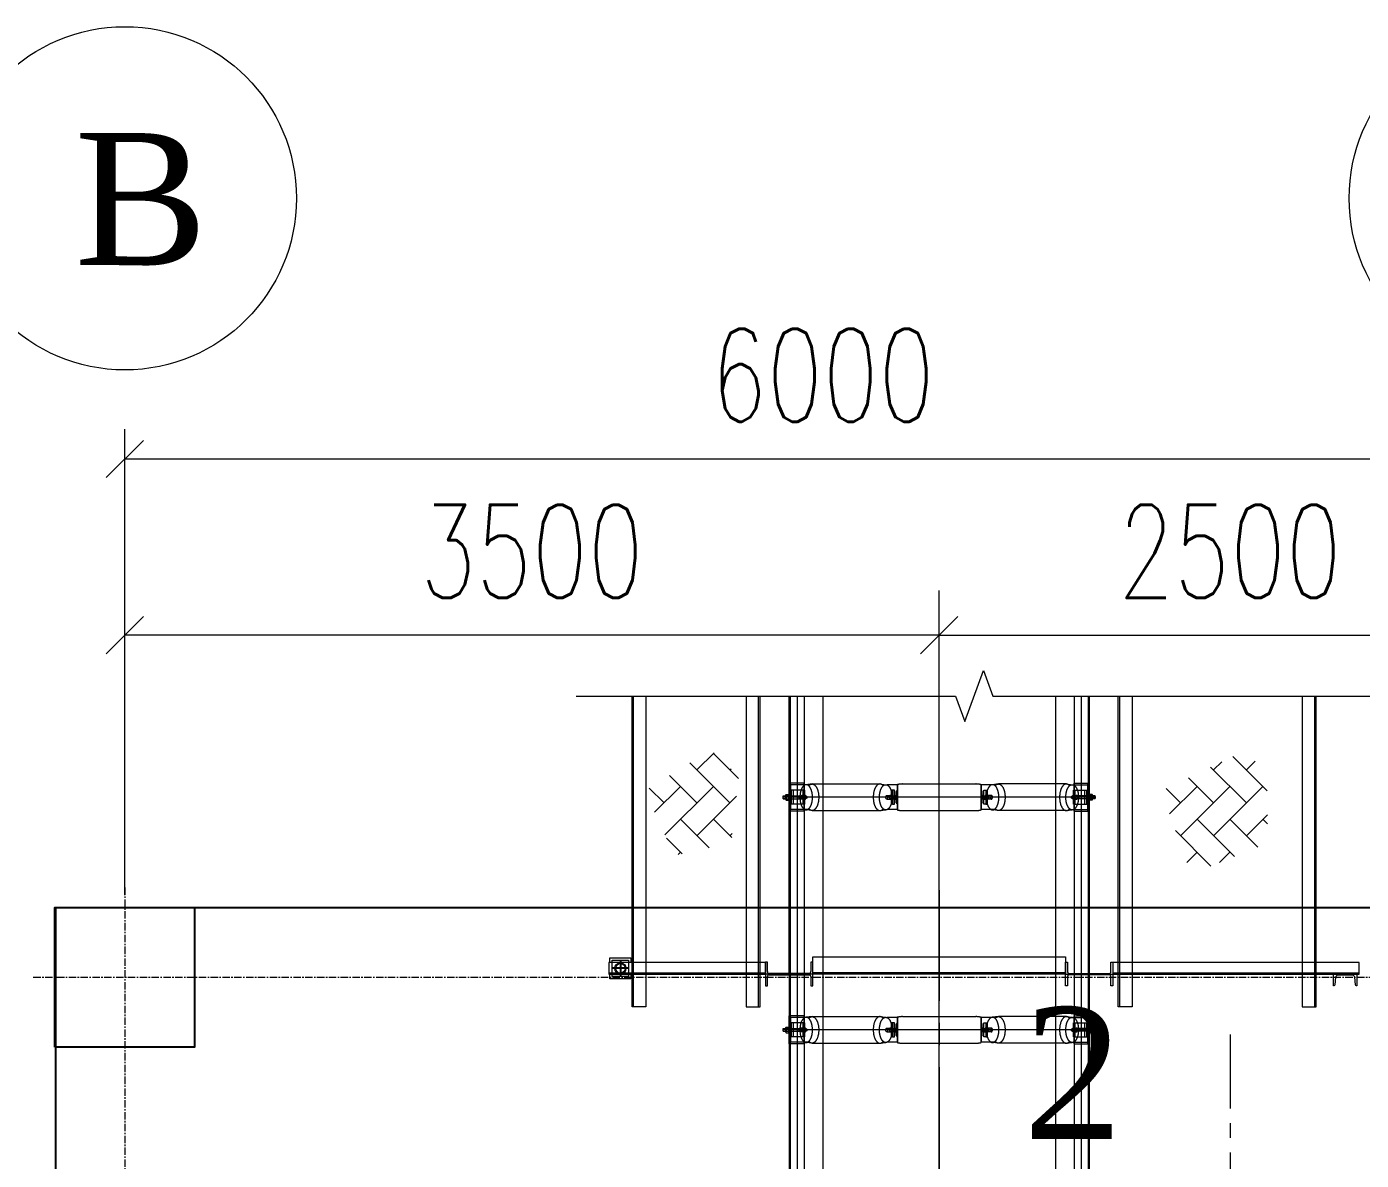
# Model space of a CAD drawing. Header units: millimetres. Extents: x -243837 to -5443, y 40 to 285140.
# Drawn here: x -111932 to -106196, y 80926 to 85799 of the extents above; entities that cross this region are included whole.
import ezdxf

# ---------------------------------------------------------------- set-up
doc = ezdxf.new("R2010")
doc.units = ezdxf.units.MM
for name, pattern in [('CENTER', [50.8, 31.75, -6.35, 6.35, -6.35]), ('CENTER2', [1.125, 0.75, -0.125, 0.125, -0.125]), ('PHANTOM', [63.5, 31.75, -6.35, 6.35, -6.35, 6.35, -6.35])]:
    doc.linetypes.add(name, pattern=pattern)
doc.layers.add('0-45-GRID MARKS', color=6, linetype='Continuous')
doc.layers.add('1', color=7, linetype='Continuous')
for name, color, linetype, lineweight in [('2', 3, 'Continuous', 20), ('CEN', 1, 'CENTER', 9), ('DIM', 1, 'Continuous', 9), ('PHANTAM', 21, 'PHANTOM', 0), ('R-CENTER', 1, 'CENTER2', 5), ('R-OBJECT', 2, 'Continuous', 20), ('TEXT', 255, 'Continuous', 18)]:
    doc.layers.add(name, color=color, linetype=linetype, lineweight=lineweight)
doc.styles.add('KA', font='romans.shx', dxfattribs={"width": 0.7})
doc.styles.add('TIMES', font='times.ttf')
doc.dimstyles.new('rakesh', dxfattribs={"dimscale": 160, "dimtxt": 2.5, "dimasz": 1, "dimexe": 0.8, "dimexo": 0.8, "dimgap": 1, "dimtad": 1, "dimdec": 0, "dimzin": 0, "dimdsep": 46, "dimtxsty": 'KA', "dimblk": 'OBLIQUE', "dimcen": 1.5, "dimclrd": 1, "dimclre": 1, "dimclrt": 2, "dimadec": 0, "dimazin": 0, "dimtfac": 1, "dimtdec": 0, "dimtmove": 0, "dimatfit": 2, "dimfxl": 0, "dimtolj": 1, "dimtzin": 0, "dimlwd": -1, "dimlwe": -1, "dimarcsym": 1})
doc.dimstyles.new('rakesh$0', dxfattribs={"dimscale": 160, "dimtxt": 2.5, "dimasz": 1, "dimexe": 0.8, "dimexo": 0.8, "dimgap": 1, "dimtad": 1, "dimdec": 0, "dimzin": 0, "dimdsep": 46, "dimtxsty": 'KA', "dimblk": 'OBLIQUE', "dimcen": 1.5, "dimclrd": 1, "dimclre": 1, "dimclrt": 2, "dimadec": 0, "dimazin": 0, "dimtfac": 1, "dimtdec": 0, "dimtmove": 0, "dimatfit": 2, "dimfxl": 1, "dimtolj": 1, "dimtzin": 0, "dimlwd": -1, "dimlwe": -1, "dimarcsym": 1})
pattern_1 = [(225, (-99560.1554, -51231.90893), (-0.3535533906, 0.3535533906), [])]
pattern_2 = [(225, (-99560.1554, -51181.90893), (-0.3535533906, 0.3535533906), [])]

# ---------------------------------------------------------------- blocks, each defined once
blk = doc.blocks.new('_Oblique')
at = {"color": 0, "linetype": 'ByBlock', "lineweight": -2}
blk.add_line((-0.5, -0.5), (0.5, 0.5), dxfattribs=at)
blk = doc.blocks.new('*D185')
at = {"layer": 'DEFPOINTS', "color": 0, "transparency": 16777216}
for p in [(-105510.2, 83940.5), (-111510.2, 81937.3, -159.8), (-105510.2, 81937.3, -142.5)]:
    blk.add_point(p, dxfattribs=at)
at = {"layer": 'DIM', "color": 1, "transparency": 16777216}
for p, q in [((-111510.2, 82065.3), (-111510.2, 84068.5)), ((-105510.2, 82065.3), (-105510.2, 84068.5)), ((-111510.2, 83940.5), (-105510.2, 83940.5))]:
    blk.add_line(p, q, dxfattribs=at)
at = {"layer": 'DIM', "color": 1, "transparency": 16777216, "xscale": 160, "yscale": 160, "zscale": 160, "rotation": 180}
blk.add_blockref('_Oblique', (-111510.2, 83940.5), dxfattribs=at)
at = {"layer": 'DIM', "color": 1, "transparency": 16777216, "xscale": 160, "yscale": 160, "zscale": 160}
blk.add_blockref('_Oblique', (-105510.2, 83940.5), dxfattribs=at)
at = {"layer": 'DIM', "color": 2, "transparency": 16777216, "insert": (-108510.2, 84300.5), "char_height": 400, "attachment_point": 5, "style": 'KA'}
blk.add_mtext('\\A1;6000', dxfattribs=at)
blk = doc.blocks.new('A$C665F34CB')
at = {"layer": '1'}
for p, q in [((-35, 0), (35, 0)), ((0, 35), (0, -35))]:
    blk.add_line(p, q, dxfattribs=at)
at = {"layer": '2'}
blk.add_lwpolyline([(-35, 35), (35, 35), (35, -35), (-35, -35)], close=True, dxfattribs=at)
for radius in [24, 20.4]:
    blk.add_circle((0, 0), radius, dxfattribs=at)
blk = doc.blocks.new('VXCVXCVXCVCXV')
at = {"layer": 'PHANTAM', "ltscale": 200}
h = blk.add_hatch(dxfattribs=at)
h.set_pattern_fill('AR-HBONE', color=256, scale=25, angle=-90)
h.set_pattern_definition([(315, (225056.94, -3882215.03), (141.4213562, -1e-13), [300, -100]), (45, (225127.65, -3882285.74), (141.4213562, -1e-13), [300, -100])])
h.paths.add_polyline_path([(-1138.4, 3019.9), (-1265.2, 3298.1), (-981.5, 3473.4), (-861, 3362.3), (-894.4, 3072.7)])
h = blk.add_hatch(dxfattribs=at)
h.set_pattern_fill('AR-HBONE', color=256, scale=25, angle=-90)
h.set_pattern_definition([(315, (227276.91, -3882215.03), (141.4213562, -1e-13), [300, -100]), (45, (227347.62, -3882285.74), (141.4213562, -1e-13), [300, -100])])
h.paths.add_polyline_path([(1081.6, 2939.3), (954.8, 3298.1), (1319.8, 3473.4), (1408.9, 3362.3), (1412.1, 3072.7)])
h = blk.add_hatch(dxfattribs=at)
h.set_pattern_fill('ANSI31', color=256, scale=4, angle=90, style=0)
h.set_pattern_definition(pattern_2)
h.paths.add_polyline_path([(-186, 3260.4), (-184.9, 3260.4), (-184.9, 3262.9), (-186, 3262.9)])
h.paths.add_polyline_path([(-186, 3277.1), (-184.9, 3277.1), (-184.9, 3279.5), (-186, 3279.5)])
h = blk.add_hatch(dxfattribs=at)
h.set_pattern_fill('ANSI31', color=256, scale=4, angle=90, style=0)
h.set_pattern_definition(pattern_1)
h.paths.add_polyline_path([(186, 3260.4), (184.9, 3260.4), (184.9, 3262.9), (186, 3262.9)])
h.paths.add_polyline_path([(186, 3277.1), (184.9, 3277.1), (184.9, 3279.5), (186, 3279.5)])
h = blk.add_hatch(dxfattribs=at)
h.set_pattern_fill('ANSI31', color=256, scale=4, angle=90, style=0)
h.set_pattern_definition(pattern_2)
h.paths.add_polyline_path([(-186, 2260.4), (-184.9, 2260.4), (-184.9, 2262.9), (-186, 2262.9)])
h.paths.add_polyline_path([(-186, 2277.1), (-184.9, 2277.1), (-184.9, 2279.5), (-186, 2279.5)])
h = blk.add_hatch(dxfattribs=at)
h.set_pattern_fill('ANSI31', color=256, scale=4, angle=90, style=0)
h.set_pattern_definition(pattern_1)
h.paths.add_polyline_path([(186, 2260.4), (184.9, 2260.4), (184.9, 2262.9), (186, 2262.9)])
h.paths.add_polyline_path([(186, 2277.1), (184.9, 2277.1), (184.9, 2279.5), (186, 2279.5)])
for p, q in [((-1320, 2369.8, -43.3), (-1320, 3705.2, -43.3)), ((-1314, 2369.8, -43.3), (-1314, 3705.2, -43.3)), ((-776, 2369.8, -43.3), (-776, 3705.2, -43.3)), ((-770, 2369.8, -43.3), (-770, 3705.2, -43.3)), ((-645, 3705.2, 263.4), (-645, 1140.6, 269.2)), ((-645, 2509.8, -43.3), (-645, 3705.2, -43.3)), ((-640, 3705.2, 96.5), (-640, 1140.6, 102.3)), ((-610, 3705.2, 263.4), (-610, 1140.6, 269.2)), ((-580, 3705.2, 263.4), (-580, 1140.6, 269.2)), ((-500, 3705.2, 278.1), (-500, -265.2, 287.5)), ((0, -263.1, 0.4), (0, 3705.2, -5.6)), ((500, 3705.2, 279.2), (500, -260.9, 288.6)), ((580, 3705.2, 98.3), (580, 1140.6, 104.1)), ((610, 3705.2, 98.3), (610, 1140.6, 104.1)), ((640, 3705.2, -68.6), (640, 1140.6, -62.8)), ((645, 3705.2, 98.3), (645, 1140.6, 104.1)), ((645, 2509.8, -43.3), (645, 3705.2, -43.3)), ((770, 2369.8, -43.3), (770, 3705.2, -43.3)), ((776, 2369.8, -43.3), (776, 3705.2, -43.3)), ((-645, 3210, -51.7), (-645, 3330, -51.7)), ((-580, 3330, -51.7), (-645, 3330, -51.7)), ((-639, 3210, -51.7), (-639, 3330, -51.7)), ((-580, 3323, -51.7), (-580, 3330, -51.7)), ((-546.2, 3327.1, -51.7), (-573, 3324.1, -51.7)), ((-546.2, 3327.1, -51.7), (-254.7, 3327.1, -51.7)), ((-254.7, 3327.1, -51.7), (-229.5, 3324.2, -51.7)), ((-158.2, 3327.1, -51.7), (158.1, 3327.1, -51.7)), ((254.7, 3327.1, -51.7), (229.5, 3324.2, -51.7)), ((546.2, 3327.1, -51.7), (254.7, 3327.1, -51.7)), ((546.2, 3327.1, -51.7), (573, 3324.1, -51.7)), ((580, 3323, -51.7), (580, 3330, -51.7)), ((580, 3330, -51.7), (645, 3330, -51.7)), ((639, 3210, -51.7), (639, 3330, -51.7)), ((645, 3210, -51.7), (645, 3330, -51.7)), ((672.7, 3270, -51.7), (-672.7, 3270, -51.7)), ((-670, 3264, -51.7), (-670, 3276, -51.7)), ((-670, 3276, -51.7), (-658.5, 3276, -51.7)), ((-670, 3275.2, -51.7), (-658.5, 3275.2, -51.7)), ((-657.3, 3282, -51.7), (-658.5, 3279.8, -51.7)), ((-658.5, 3260.2, -51.7), (-658.5, 3279.8, -51.7)), ((-657.3, 3282, -51.7), (-646.5, 3282, -51.7)), ((-657.3, 3276, -51.7), (-646.5, 3276, -51.7)), ((-631.9, 3270, -51.7), (-655.5, 3270, -51.7)), ((-646.5, 3258, -51.7), (-646.5, 3282, -51.7)), ((-646.5, 3280, -51.7), (-645, 3280, -51.7)), ((-645, 3277, -51.7), (-639, 3277, -51.7)), ((-645, 3277, -51.7), (-639, 3277, -51.7)), ((-645, 3276, -51.7), (-642, 3276, -51.7)), ((-642, 3264, -51.7), (-642, 3276, -51.7)), ((-642, 3275.2, -51.7), (-640, 3275.2, -51.7)), ((-640, 3276, -51.7), (-574, 3276, -51.7)), ((-640, 3276, -51.7), (-640, 3264, -51.7)), ((-565.9, 3323, -51.7), (-639, 3323, -51.7)), ((-639, 3323, -51.7), (-639, 3217, -51.7)), ((-634, 3270, -51.7), (-639, 3270, -51.7)), ((-634, 3240, -51.7), (-634, 3300, -51.7)), ((-577.2, 3300, -51.7), (-634, 3300, -51.7)), ((-626, 3240, -51.7), (-626, 3300, -51.7)), ((-602, 3264, -51.7), (-602, 3276, -51.7)), ((-575.8, 3278, -51.7), (-590.9, 3278, -51.7)), ((-584.1, 3240, -51.7), (-584.1, 3300, -51.7)), ((-580, 3217, -51.7), (-580, 3323, -51.7)), ((-577.2, 3240, -51.7), (-577.2, 3300, -51.7)), ((-225.1, 3278, -51.7), (-210.1, 3278, -51.7)), ((-181, 3323, -51.7), (-223.9, 3323, -51.7)), ((-206.9, 3300, -51.7), (-206.9, 3240, -51.7)), ((-200, 3300, -51.7), (-206.9, 3300, -51.7)), ((-200, 3277, -51.7), (-199, 3278, -51.7)), ((-199, 3278, -51.7), (-200, 3277, -51.7)), ((-200, 3263, -51.7), (-200, 3277, -51.7)), ((-200, 3263, -51.7), (-200, 3277, -51.7)), ((-200, 3274.5, -51.7), (-192, 3274.5, -51.7)), ((-199, 3278, -51.7), (-198, 3278, -51.7)), ((-198, 3278, -51.7), (-199, 3278, -51.7)), ((-199, 3278, -51.7), (-199, 3274.5, -51.7)), ((-199, 3274.5, -51.7), (-199, 3278, -51.7)), ((-192, 3278, -51.7), (-186, 3278, -51.7)), ((-192, 3265.5, -51.7), (-192, 3274.5, -51.7)), ((-181, 3270, -51.7), (-192, 3270, -51.7)), ((-186, 3279.5, -51.7), (-184.9, 3279.5, -51.7)), ((-186, 3260.4, -51.7), (-186, 3279.5, -51.7)), ((-186, 3262, -51.7), (-186, 3278, -51.7)), ((-186, 3277.1, -51.7), (-184.9, 3277.1, -51.7)), ((-184.9, 3293.5, -51.7), (-183.4, 3297, -51.7)), ((-184.9, 3278, -51.7), (-184.9, 3293.5, -51.7)), ((-184.9, 3260.4, -51.7), (-184.9, 3279.5, -51.7)), ((-184.9, 3262, -51.7), (-184.9, 3278, -51.7)), ((-181, 3296.3, -51.7), (-183.4, 3297, -51.7)), ((-181, 3297.8, -51.7), (-183.2, 3297, -51.7)), ((-181, 3296.3, -51.7), (-183.2, 3297, -51.7)), ((-181, 3324.2, -51.7), (-181, 3215.8, -51.7)), ((-178.6, 3324.8, -51.7), (-178.6, 3215.2, -51.7)), ((0, 3265.5, -51.7), (0, 3274.4, -51.7)), ((178.6, 3324.8, -51.7), (178.6, 3215.2, -51.7)), ((181, 3324.2, -51.7), (181, 3215.8, -51.7)), ((235.1, 3323, -51.7), (181, 3323, -51.7)), ((181, 3297.8, -51.7), (183.1, 3297, -51.7)), ((181, 3296.3, -51.7), (183.1, 3297, -51.7)), ((181, 3296.3, -51.7), (183.4, 3297, -51.7)), ((192, 3270, -51.7), (181, 3270, -51.7)), ((184.9, 3293.5, -51.7), (183.4, 3297, -51.7)), ((184.9, 3278, -51.7), (184.9, 3293.5, -51.7)), ((186, 3279.5, -51.7), (184.9, 3279.5, -51.7)), ((184.9, 3260.4, -51.7), (184.9, 3279.5, -51.7)), ((184.9, 3262, -51.7), (184.9, 3278, -51.7)), ((186, 3277.1, -51.7), (184.9, 3277.1, -51.7)), ((186, 3260.4, -51.7), (186, 3279.5, -51.7)), ((186, 3262, -51.7), (186, 3278, -51.7)), ((192, 3278, -51.7), (186, 3278, -51.7)), ((192, 3265.5, -51.7), (192, 3274.5, -51.7)), ((200, 3274.5, -51.7), (192, 3274.5, -51.7)), ((199, 3278, -51.7), (198, 3278, -51.7)), ((198, 3278, -51.7), (199, 3278, -51.7)), ((199, 3278, -51.7), (199, 3274.5, -51.7)), ((200, 3277, -51.7), (199, 3278, -51.7)), ((199, 3278, -51.7), (200, 3277, -51.7)), ((199, 3274.5, -51.7), (199, 3278, -51.7)), ((200, 3300, -51.7), (206.9, 3300, -51.7)), ((200, 3263, -51.7), (200, 3277, -51.7)), ((200, 3263, -51.7), (200, 3277, -51.7)), ((206.9, 3300, -51.7), (206.9, 3240, -51.7)), ((225.1, 3278, -51.7), (210.1, 3278, -51.7)), ((565.9, 3323, -51.7), (639, 3323, -51.7)), ((640, 3276, -51.7), (574, 3276, -51.7)), ((575.8, 3278, -51.7), (590.9, 3278, -51.7)), ((577.2, 3240, -51.7), (577.2, 3300, -51.7)), ((577.2, 3300, -51.7), (634, 3300, -51.7)), ((580, 3217, -51.7), (580, 3323, -51.7)), ((584.1, 3240, -51.7), (584.1, 3300, -51.7)), ((602, 3264, -51.7), (602, 3276, -51.7)), ((626, 3240, -51.7), (626, 3300, -51.7)), ((631.9, 3270, -51.7), (655.5, 3270, -51.7)), ((634, 3240, -51.7), (634, 3300, -51.7)), ((634, 3270, -51.7), (639, 3270, -51.7)), ((639, 3323, -51.7), (639, 3217, -51.7)), ((645, 3277, -51.7), (639, 3277, -51.7)), ((645, 3277, -51.7), (639, 3277, -51.7)), ((640, 3276, -51.7), (640, 3264, -51.7)), ((642, 3275.2, -51.7), (640, 3275.2, -51.7)), ((642, 3264, -51.7), (642, 3276, -51.7)), ((645, 3276, -51.7), (642, 3276, -51.7)), ((646.5, 3280, -51.7), (645, 3280, -51.7)), ((657.2, 3282, -51.7), (646.5, 3282, -51.7)), ((646.5, 3258, -51.7), (646.5, 3282, -51.7)), ((657.2, 3276, -51.7), (646.5, 3276, -51.7)), ((657.2, 3282, -51.7), (658.5, 3279.8, -51.7)), ((658.5, 3260.2, -51.7), (658.5, 3279.8, -51.7)), ((670, 3276, -51.7), (658.5, 3276, -51.7)), ((670, 3275.2, -51.7), (658.5, 3275.2, -51.7)), ((670, 3264, -51.7), (670, 3276, -51.7)), ((-670, 3264.7, -51.7), (-657.6, 3264.7, -51.7)), ((-670, 3264, -51.7), (-658.5, 3264, -51.7)), ((-657.3, 3258, -51.7), (-658.5, 3260.2, -51.7)), ((-657.3, 3264, -51.7), (-646.5, 3264, -51.7)), ((-657.3, 3258, -51.7), (-646.5, 3258, -51.7)), ((-646.5, 3260, -51.7), (-645, 3260, -51.7)), ((-645, 3264, -51.7), (-642, 3264, -51.7)), ((-645, 3263, -51.7), (-639, 3263, -51.7)), ((-645, 3263, -51.7), (-638.8, 3263, -51.7)), ((-642, 3264.7, -51.7), (-640, 3264.7, -51.7)), ((-640, 3264, -51.7), (-574, 3264, -51.7)), ((-565.9, 3217, -51.7), (-639, 3217, -51.7)), ((-577.2, 3240, -51.7), (-634, 3240, -51.7)), ((-575.8, 3262, -51.7), (-590.9, 3262, -51.7)), ((-580, 3256, -51.7), (-580, 3260, -51.7)), ((-580, 3250, -51.7), (-580, 3256, -51.7)), ((-580, 3210, -51.7), (-580, 3217, -51.7)), ((-546.2, 3212.8, -51.7), (-571.5, 3215.8, -51.7)), ((-546.2, 3212.8, -51.7), (-254.7, 3212.8, -51.7)), ((-254.7, 3212.8, -51.7), (-229.5, 3215.8, -51.7)), ((-225.1, 3262, -51.7), (-210.1, 3262, -51.7)), ((-181, 3217, -51.7), (-223.9, 3217, -51.7)), ((-200, 3240, -51.7), (-206.9, 3240, -51.7)), ((-200, 3265.5, -51.7), (-192, 3265.5, -51.7)), ((-200, 3263, -51.7), (-199, 3262, -51.7)), ((-200, 3263, -51.7), (-199, 3262, -51.7)), ((-199, 3262, -51.7), (-200, 3263, -51.7)), ((-192, 3262, -51.7), (-200, 3262, -51.7)), ((-199, 3262, -51.7), (-199, 3265.5, -51.7)), ((-199, 3262, -51.7), (-199, 3265.5, -51.7)), ((-199, 3262, -51.7), (-198, 3262, -51.7)), ((-198, 3262, -51.7), (-199, 3262, -51.7)), ((-192, 3262, -51.7), (-186, 3262, -51.7)), ((-186, 3262.9, -51.7), (-184.9, 3262.9, -51.7)), ((-186, 3260.4, -51.7), (-184.9, 3260.4, -51.7)), ((-184.9, 3246.5, -51.7), (-184.9, 3262, -51.7)), ((-184.9, 3246.5, -51.7), (-183.4, 3243, -51.7)), ((-181, 3243.7, -51.7), (-183.4, 3243, -51.7)), ((-181, 3243.6, -51.7), (-183.2, 3243, -51.7)), ((-181, 3242.2, -51.7), (-183.2, 3243, -51.7)), ((-158.2, 3212.8, -51.7), (158.1, 3212.8, -51.7)), ((181, 3243.7, -51.7), (183.4, 3243, -51.7)), ((181, 3243.6, -51.7), (183.1, 3243, -51.7)), ((181, 3242.2, -51.7), (183.1, 3243, -51.7)), ((235.1, 3217, -51.7), (181, 3217, -51.7)), ((184.9, 3246.5, -51.7), (183.4, 3243, -51.7)), ((186, 3262.9, -51.7), (184.9, 3262.9, -51.7)), ((184.9, 3246.5, -51.7), (184.9, 3262, -51.7)), ((186, 3260.4, -51.7), (184.9, 3260.4, -51.7)), ((192, 3262, -51.7), (186, 3262, -51.7)), ((200, 3265.5, -51.7), (192, 3265.5, -51.7)), ((192, 3262, -51.7), (200, 3262, -51.7)), ((199, 3262, -51.7), (198, 3262, -51.7)), ((198, 3262, -51.7), (199, 3262, -51.7)), ((199, 3262, -51.7), (199, 3265.5, -51.7)), ((199, 3262, -51.7), (199, 3265.5, -51.7)), ((200, 3263, -51.7), (199, 3262, -51.7)), ((200, 3263, -51.7), (199, 3262, -51.7)), ((199, 3262, -51.7), (200, 3263, -51.7)), ((200, 3240, -51.7), (206.9, 3240, -51.7)), ((225.1, 3262, -51.7), (210.1, 3262, -51.7)), ((254.7, 3212.8, -51.7), (229.5, 3215.8, -51.7)), ((546.2, 3212.8, -51.7), (254.7, 3212.8, -51.7)), ((546.2, 3212.8, -51.7), (571.5, 3215.8, -51.7)), ((565.9, 3217, -51.7), (639, 3217, -51.7)), ((640, 3264, -51.7), (574, 3264, -51.7)), ((575.8, 3262, -51.7), (590.9, 3262, -51.7)), ((577.2, 3240, -51.7), (634, 3240, -51.7)), ((580, 3256, -51.7), (580, 3260, -51.7)), ((580, 3250, -51.7), (580, 3256, -51.7)), ((580, 3210, -51.7), (580, 3217, -51.7)), ((645, 3263, -51.7), (638.8, 3263, -51.7)), ((645, 3263, -51.7), (639, 3263, -51.7)), ((642, 3264.7, -51.7), (640, 3264.7, -51.7)), ((645, 3264, -51.7), (642, 3264, -51.7)), ((646.5, 3260, -51.7), (645, 3260, -51.7)), ((657.2, 3264, -51.7), (646.5, 3264, -51.7)), ((657.2, 3258, -51.7), (646.5, 3258, -51.7)), ((657.2, 3258, -51.7), (658.5, 3260.2, -51.7)), ((670, 3264.7, -51.7), (657.6, 3264.7, -51.7)), ((670, 3264, -51.7), (658.5, 3264, -51.7)), ((-580, 3210, -51.7), (-645, 3210, -51.7)), ((580, 3210, -51.7), (645, 3210, -51.7)), ((-1420, 2515.8, -43.3), (-746.5, 2515.8, -43.3)), ((-543.5, 2509.8, -43.3), (-746.5, 2509.8, -43.3)), ((543.5, 2515.8, -43.3), (-543.5, 2515.8, -43.3)), ((543.5, 2509.8, -43.3), (746.5, 2509.8, -43.3)), ((-645, 2210, -51.7), (-645, 2330, -51.7)), ((-580, 2330, -51.7), (-645, 2330, -51.7)), ((-639, 2210, -51.7), (-639, 2330, -51.7)), ((-565.9, 2323, -51.7), (-639, 2323, -51.7)), ((-639, 2323, -51.7), (-639, 2217, -51.7)), ((-634, 2240, -51.7), (-634, 2300, -51.7)), ((-577.2, 2300, -51.7), (-634, 2300, -51.7)), ((-626, 2240, -51.7), (-626, 2300, -51.7)), ((-584.1, 2240, -51.7), (-584.1, 2300, -51.7)), ((-580, 2323, -51.7), (-580, 2330, -51.7)), ((-580, 2217, -51.7), (-580, 2323, -51.7)), ((-577.2, 2240, -51.7), (-577.2, 2300, -51.7)), ((-546.2, 2327.1, -51.7), (-573, 2324.1, -51.7)), ((-546.2, 2327.1, -51.7), (-254.7, 2327.1, -51.7)), ((-254.7, 2327.1, -51.7), (-229.5, 2324.2, -51.7)), ((-181, 2323, -51.7), (-223.9, 2323, -51.7)), ((-206.9, 2300, -51.7), (-206.9, 2240, -51.7)), ((-200, 2300, -51.7), (-206.9, 2300, -51.7)), ((-184.9, 2293.5, -51.7), (-183.4, 2297, -51.7)), ((-181, 2296.3, -51.7), (-183.4, 2297, -51.7)), ((-181, 2297.8, -51.7), (-183.2, 2297, -51.7)), ((-181, 2296.3, -51.7), (-183.2, 2297, -51.7)), ((-181, 2324.2, -51.7), (-181, 2215.8, -51.7)), ((-178.6, 2324.8, -51.7), (-178.6, 2215.2, -51.7)), ((-158.2, 2327.1, -51.7), (158.1, 2327.1, -51.7)), ((178.6, 2324.8, -51.7), (178.6, 2215.2, -51.7)), ((181, 2324.2, -51.7), (181, 2215.8, -51.7)), ((235.1, 2323, -51.7), (181, 2323, -51.7)), ((181, 2297.8, -51.7), (183.1, 2297, -51.7)), ((181, 2296.3, -51.7), (183.1, 2297, -51.7)), ((181, 2296.3, -51.7), (183.4, 2297, -51.7)), ((184.9, 2293.5, -51.7), (183.4, 2297, -51.7)), ((200, 2300, -51.7), (206.9, 2300, -51.7)), ((206.9, 2300, -51.7), (206.9, 2240, -51.7)), ((254.7, 2327.1, -51.7), (229.5, 2324.2, -51.7)), ((546.2, 2327.1, -51.7), (254.7, 2327.1, -51.7)), ((546.2, 2327.1, -51.7), (573, 2324.1, -51.7)), ((565.9, 2323, -51.7), (639, 2323, -51.7)), ((577.2, 2240, -51.7), (577.2, 2300, -51.7)), ((577.2, 2300, -51.7), (634, 2300, -51.7)), ((580, 2323, -51.7), (580, 2330, -51.7)), ((580, 2330, -51.7), (645, 2330, -51.7)), ((580, 2217, -51.7), (580, 2323, -51.7)), ((584.1, 2240, -51.7), (584.1, 2300, -51.7)), ((626, 2240, -51.7), (626, 2300, -51.7)), ((634, 2240, -51.7), (634, 2300, -51.7)), ((639, 2210, -51.7), (639, 2330, -51.7)), ((639, 2323, -51.7), (639, 2217, -51.7)), ((645, 2210, -51.7), (645, 2330, -51.7)), ((672.7, 2270, -51.7), (-672.7, 2270, -51.7)), ((-670, 2264, -51.7), (-670, 2276, -51.7)), ((-670, 2276, -51.7), (-658.5, 2276, -51.7)), ((-670, 2275.2, -51.7), (-658.5, 2275.2, -51.7)), ((-670, 2264.7, -51.7), (-657.6, 2264.7, -51.7)), ((-670, 2264, -51.7), (-658.5, 2264, -51.7)), ((-657.3, 2282, -51.7), (-658.5, 2279.8, -51.7)), ((-658.5, 2260.2, -51.7), (-658.5, 2279.8, -51.7)), ((-657.3, 2258, -51.7), (-658.5, 2260.2, -51.7)), ((-657.3, 2282, -51.7), (-646.5, 2282, -51.7)), ((-657.3, 2276, -51.7), (-646.5, 2276, -51.7)), ((-657.3, 2264, -51.7), (-646.5, 2264, -51.7)), ((-657.3, 2258, -51.7), (-646.5, 2258, -51.7)), ((-631.9, 2270, -51.7), (-655.5, 2270, -51.7)), ((-646.5, 2258, -51.7), (-646.5, 2282, -51.7)), ((-646.5, 2280, -51.7), (-645, 2280, -51.7)), ((-646.5, 2260, -51.7), (-645, 2260, -51.7)), ((-645, 2277, -51.7), (-639, 2277, -51.7)), ((-645, 2277, -51.7), (-639, 2277, -51.7)), ((-645, 2276, -51.7), (-642, 2276, -51.7)), ((-645, 2264, -51.7), (-642, 2264, -51.7)), ((-645, 2263, -51.7), (-638.8, 2263, -51.7)), ((-645, 2263, -51.7), (-639, 2263, -51.7)), ((-642, 2264, -51.7), (-642, 2276, -51.7)), ((-642, 2275.2, -51.7), (-640, 2275.2, -51.7)), ((-642, 2264.7, -51.7), (-640, 2264.7, -51.7)), ((-640, 2276, -51.7), (-574, 2276, -51.7)), ((-640, 2276, -51.7), (-640, 2264, -51.7)), ((-640, 2264, -51.7), (-574, 2264, -51.7)), ((-634, 2270, -51.7), (-639, 2270, -51.7)), ((-577.2, 2240, -51.7), (-634, 2240, -51.7)), ((-602, 2264, -51.7), (-602, 2276, -51.7)), ((-575.8, 2278, -51.7), (-590.9, 2278, -51.7)), ((-575.8, 2262, -51.7), (-590.9, 2262, -51.7)), ((-580, 2256, -51.7), (-580, 2260, -51.7)), ((-580, 2250, -51.7), (-580, 2256, -51.7)), ((-225.1, 2278, -51.7), (-210.1, 2278, -51.7)), ((-225.1, 2262, -51.7), (-210.1, 2262, -51.7)), ((-200, 2240, -51.7), (-206.9, 2240, -51.7)), ((-200, 2277, -51.7), (-199, 2278, -51.7)), ((-199, 2278, -51.7), (-200, 2277, -51.7)), ((-200, 2263, -51.7), (-200, 2277, -51.7)), ((-200, 2263, -51.7), (-200, 2277, -51.7)), ((-200, 2274.5, -51.7), (-192, 2274.5, -51.7)), ((-200, 2265.5, -51.7), (-192, 2265.5, -51.7)), ((-200, 2263, -51.7), (-199, 2262, -51.7)), ((-200, 2263, -51.7), (-199, 2262, -51.7)), ((-199, 2262, -51.7), (-200, 2263, -51.7)), ((-192, 2262, -51.7), (-200, 2262, -51.7)), ((-199, 2278, -51.7), (-198, 2278, -51.7)), ((-198, 2278, -51.7), (-199, 2278, -51.7)), ((-199, 2278, -51.7), (-199, 2274.5, -51.7)), ((-199, 2274.5, -51.7), (-199, 2278, -51.7)), ((-199, 2262, -51.7), (-199, 2265.5, -51.7)), ((-199, 2262, -51.7), (-199, 2265.5, -51.7)), ((-199, 2262, -51.7), (-198, 2262, -51.7)), ((-198, 2262, -51.7), (-199, 2262, -51.7)), ((-192, 2278, -51.7), (-186, 2278, -51.7)), ((-192, 2265.5, -51.7), (-192, 2274.5, -51.7)), ((-181, 2270, -51.7), (-192, 2270, -51.7)), ((-192, 2262, -51.7), (-186, 2262, -51.7)), ((-186, 2279.5, -51.7), (-184.9, 2279.5, -51.7)), ((-186, 2260.4, -51.7), (-186, 2279.5, -51.7)), ((-186, 2262, -51.7), (-186, 2278, -51.7)), ((-186, 2277.1, -51.7), (-184.9, 2277.1, -51.7)), ((-186, 2262.9, -51.7), (-184.9, 2262.9, -51.7)), ((-186, 2260.4, -51.7), (-184.9, 2260.4, -51.7)), ((-184.9, 2278, -51.7), (-184.9, 2293.5, -51.7)), ((-184.9, 2260.4, -51.7), (-184.9, 2279.5, -51.7)), ((-184.9, 2262, -51.7), (-184.9, 2278, -51.7)), ((-184.9, 2246.5, -51.7), (-184.9, 2262, -51.7)), ((-184.9, 2246.5, -51.7), (-183.4, 2243, -51.7)), ((-181, 2243.7, -51.7), (-183.4, 2243, -51.7)), ((-181, 2243.6, -51.7), (-183.2, 2243, -51.7)), ((-181, 2242.2, -51.7), (-183.2, 2243, -51.7)), ((0, 2265.5, -51.7), (0, 2274.4, -51.7)), ((192, 2270, -51.7), (181, 2270, -51.7)), ((181, 2243.7, -51.7), (183.4, 2243, -51.7)), ((181, 2243.6, -51.7), (183.1, 2243, -51.7)), ((181, 2242.2, -51.7), (183.1, 2243, -51.7)), ((184.9, 2246.5, -51.7), (183.4, 2243, -51.7)), ((184.9, 2278, -51.7), (184.9, 2293.5, -51.7)), ((186, 2279.5, -51.7), (184.9, 2279.5, -51.7)), ((184.9, 2260.4, -51.7), (184.9, 2279.5, -51.7)), ((184.9, 2262, -51.7), (184.9, 2278, -51.7)), ((186, 2277.1, -51.7), (184.9, 2277.1, -51.7)), ((186, 2262.9, -51.7), (184.9, 2262.9, -51.7)), ((184.9, 2246.5, -51.7), (184.9, 2262, -51.7)), ((186, 2260.4, -51.7), (184.9, 2260.4, -51.7)), ((186, 2260.4, -51.7), (186, 2279.5, -51.7)), ((186, 2262, -51.7), (186, 2278, -51.7)), ((192, 2278, -51.7), (186, 2278, -51.7)), ((192, 2262, -51.7), (186, 2262, -51.7)), ((192, 2265.5, -51.7), (192, 2274.5, -51.7)), ((200, 2274.5, -51.7), (192, 2274.5, -51.7)), ((200, 2265.5, -51.7), (192, 2265.5, -51.7)), ((192, 2262, -51.7), (200, 2262, -51.7)), ((199, 2278, -51.7), (198, 2278, -51.7)), ((198, 2278, -51.7), (199, 2278, -51.7)), ((199, 2262, -51.7), (198, 2262, -51.7)), ((198, 2262, -51.7), (199, 2262, -51.7)), ((199, 2278, -51.7), (199, 2274.5, -51.7)), ((200, 2277, -51.7), (199, 2278, -51.7)), ((199, 2278, -51.7), (200, 2277, -51.7)), ((199, 2274.5, -51.7), (199, 2278, -51.7)), ((199, 2262, -51.7), (199, 2265.5, -51.7)), ((199, 2262, -51.7), (199, 2265.5, -51.7)), ((200, 2263, -51.7), (199, 2262, -51.7)), ((200, 2263, -51.7), (199, 2262, -51.7)), ((199, 2262, -51.7), (200, 2263, -51.7)), ((200, 2263, -51.7), (200, 2277, -51.7)), ((200, 2263, -51.7), (200, 2277, -51.7)), ((200, 2240, -51.7), (206.9, 2240, -51.7)), ((225.1, 2278, -51.7), (210.1, 2278, -51.7)), ((225.1, 2262, -51.7), (210.1, 2262, -51.7)), ((640, 2276, -51.7), (574, 2276, -51.7)), ((640, 2264, -51.7), (574, 2264, -51.7)), ((575.8, 2278, -51.7), (590.9, 2278, -51.7)), ((575.8, 2262, -51.7), (590.9, 2262, -51.7)), ((577.2, 2240, -51.7), (634, 2240, -51.7)), ((580, 2256, -51.7), (580, 2260, -51.7)), ((580, 2250, -51.7), (580, 2256, -51.7)), ((602, 2264, -51.7), (602, 2276, -51.7)), ((631.9, 2270, -51.7), (655.5, 2270, -51.7)), ((634, 2270, -51.7), (639, 2270, -51.7)), ((645, 2263, -51.7), (638.8, 2263, -51.7)), ((645, 2277, -51.7), (639, 2277, -51.7)), ((645, 2277, -51.7), (639, 2277, -51.7)), ((645, 2263, -51.7), (639, 2263, -51.7)), ((640, 2276, -51.7), (640, 2264, -51.7)), ((642, 2275.2, -51.7), (640, 2275.2, -51.7)), ((642, 2264.7, -51.7), (640, 2264.7, -51.7)), ((642, 2264, -51.7), (642, 2276, -51.7)), ((645, 2276, -51.7), (642, 2276, -51.7)), ((645, 2264, -51.7), (642, 2264, -51.7)), ((646.5, 2280, -51.7), (645, 2280, -51.7)), ((646.5, 2260, -51.7), (645, 2260, -51.7)), ((657.2, 2282, -51.7), (646.5, 2282, -51.7)), ((646.5, 2258, -51.7), (646.5, 2282, -51.7)), ((657.2, 2276, -51.7), (646.5, 2276, -51.7)), ((657.2, 2264, -51.7), (646.5, 2264, -51.7)), ((657.2, 2258, -51.7), (646.5, 2258, -51.7)), ((657.2, 2282, -51.7), (658.5, 2279.8, -51.7)), ((657.2, 2258, -51.7), (658.5, 2260.2, -51.7)), ((670, 2264.7, -51.7), (657.6, 2264.7, -51.7)), ((658.5, 2260.2, -51.7), (658.5, 2279.8, -51.7)), ((670, 2276, -51.7), (658.5, 2276, -51.7)), ((670, 2275.2, -51.7), (658.5, 2275.2, -51.7)), ((670, 2264, -51.7), (658.5, 2264, -51.7)), ((670, 2264, -51.7), (670, 2276, -51.7)), ((-580, 2210, -51.7), (-645, 2210, -51.7)), ((-565.9, 2217, -51.7), (-639, 2217, -51.7)), ((-580, 2210, -51.7), (-580, 2217, -51.7)), ((-546.2, 2212.8, -51.7), (-571.5, 2215.8, -51.7)), ((-546.2, 2212.8, -51.7), (-254.7, 2212.8, -51.7)), ((-254.7, 2212.8, -51.7), (-229.5, 2215.8, -51.7)), ((-181, 2217, -51.7), (-223.9, 2217, -51.7)), ((-158.2, 2212.8, -51.7), (158.1, 2212.8, -51.7)), ((235.1, 2217, -51.7), (181, 2217, -51.7)), ((254.7, 2212.8, -51.7), (229.5, 2215.8, -51.7)), ((546.2, 2212.8, -51.7), (254.7, 2212.8, -51.7)), ((546.2, 2212.8, -51.7), (571.5, 2215.8, -51.7)), ((565.9, 2217, -51.7), (639, 2217, -51.7)), ((580, 2210, -51.7), (580, 2217, -51.7)), ((580, 2210, -51.7), (645, 2210, -51.7))]:
    blk.add_line(p, q, dxfattribs=at)
at = {"layer": 'PHANTAM', "linetype": 'Continuous'}
for p, q in [((1614, 2369.8, -43.3), (1614, 3705.2, -43.3)), ((1620, 2369.8, -43.3), (1620, 3705.2, -43.3)), ((746.5, 2515.8, -43.3), (1805, 2515.8, -43.3))]:
    blk.add_line(p, q, dxfattribs=at)
at = {"layer": 'PHANTAM', "linetype": 'Continuous', "elevation": -43.3}
for points in [[(-1560, 3705.2), (70, 3705.2), (110, 3595.3), (190, 3815.1), (230, 3705.2), (1860, 3705.2)], [(1560, 3705.2), (1560, 2369.8), (1620, 2369.8)]]:
    blk.add_lwpolyline(points, dxfattribs=at)
at = {"layer": 'PHANTAM', "ltscale": 200, "elevation": -43.3}
for points in [[(-1260, 3705.2), (-1260, 2369.8), (-1320, 2369.8)], [(-830, 3705.2), (-830, 2369.8), (-770, 2369.8)], [(830, 3705.2), (830, 2369.8), (770, 2369.8)], [(-1415, 2559.8), (-1415, 2579.8), (-1325, 2579.8), (-1325, 2559.8)], [(-1325, 2509.8), (-1325, 2489.8), (-1415, 2489.8), (-1415, 2509.8)]]:
    blk.add_lwpolyline(points, dxfattribs=at)
at = {"layer": 'PHANTAM', "ltscale": 200}
for points, elevation in [([(-192, 3300), (-200, 3300), (-200, 3240), (-192, 3240)], -51.7), ([(192, 3300), (200, 3300), (200, 3240), (192, 3240)], -51.7), ([(-543.5, 2509.8), (-543.5, 2584.8), (543.5, 2584.8), (543.5, 2509.8)], -43.3), ([(-746.5, 2509.8), (-746.5, 2559.8), (-1420, 2559.8), (-1420, 2509.8)], -43.3), ([(-192, 2300), (-200, 2300), (-200, 2240), (-192, 2240)], -51.7), ([(192, 2300), (200, 2300), (200, 2240), (192, 2240)], -51.7)]:
    blk.add_lwpolyline(points, close=True, dxfattribs=dict(at, elevation=elevation))
at = {"layer": 'PHANTAM', "ltscale": 200, "elevation": -43.3}
for points in [[(-738.5, 2499.2, -0.414214), (-730.9, 2506.8), (-559.1, 2506.8, -0.414214), (-551.5, 2499.2), (-551.5, 2458.8), (-543.5, 2458.8), (-543.5, 2560.8), (-551.5, 2560.8), (-551.5, 2520.4, -0.414214), (-559.1, 2512.8), (-730.9, 2512.8, -0.414214), (-738.5, 2520.4), (-738.5, 2560.8), (-746.5, 2560.8), (-746.5, 2458.8), (-738.5, 2458.8), (-738.5, 2499.2)], [(738.5, 2499.2, 0.414214), (730.9, 2506.8), (559.1, 2506.8, 0.414214), (551.5, 2499.2), (551.5, 2458.8), (543.5, 2458.8), (543.5, 2560.8), (551.5, 2560.8), (551.5, 2520.4, 0.414214), (559.1, 2512.8), (730.9, 2512.8, 0.414214), (738.5, 2520.4), (738.5, 2560.8), (746.5, 2560.8), (746.5, 2458.8), (738.5, 2458.8), (738.5, 2499.2)]]:
    blk.add_lwpolyline(points, format="xyb", dxfattribs=at)
at = {"layer": 'PHANTAM', "linetype": 'Continuous', "elevation": -43.3}
blk.add_lwpolyline([(1805, 2509.8), (1805, 2559.8), (746.5, 2559.8), (746.5, 2509.8)], close=True, dxfattribs=at)
blk.add_lwpolyline([(1700.6, 2463.9, -0.383864), (1696.1, 2459.8), (1695, 2459.8), (1695, 2509.8), (1795, 2509.8), (1795, 2459.8), (1793.9, 2459.8, -0.383864), (1789.4, 2463.9), (1785.9, 2497.1, 0.383864), (1776.9, 2505.1), (1713.1, 2505.1, 0.383864), (1704.1, 2497.1)], format="xyb", close=True, dxfattribs=at)
at = {"layer": 'PHANTAM', "ltscale": 200}
for centre in [(-574, 3270, -51.7), (574, 3270, -51.7), (-574, 2270, -51.7), (574, 2270, -51.7)]:
    blk.add_circle(centre, 6, dxfattribs=at)
for centre, radius, start, end in [((-158.2, 3237.1, -51.7), 90, 90, 104.70776), ((158.1, 3237.1, -51.7), 90, 75.29224, 90), ((-660.9, 3270, -51.7), 10.9, 146.60357, 213.39643), ((-654.3, 3279, -51.7), 4.24, 134.99997, 225.00003), ((-643.5, 3270, -51.7), 15, 156.46342, 203.53658), ((654.3, 3279, -51.7), 4.24, 314.99997, 45.00003), ((643.5, 3270, -51.7), 15, 336.46342, 23.53658), ((660.9, 3270, -51.7), 10.9, 326.60357, 33.39643), ((-654.3, 3261, -51.7), 4.24, 134.99997, 225.00003), ((-158.2, 3302.8, -51.7), 90, 255.29224, 270), ((158.1, 3302.8, -51.7), 90, 270, 284.70776), ((654.3, 3261, -51.7), 4.24, 314.99997, 45.00003), ((-158.2, 2237.1, -51.7), 90, 90, 104.70776), ((158.1, 2237.1, -51.7), 90, 75.29224, 90), ((-660.9, 2270, -51.7), 10.9, 146.60357, 213.39643), ((-654.3, 2279, -51.7), 4.24, 134.99997, 225.00003), ((-643.5, 2270, -51.7), 15, 156.46342, 203.53658), ((-654.3, 2261, -51.7), 4.24, 134.99997, 225.00003), ((654.3, 2279, -51.7), 4.24, 314.99997, 45.00003), ((643.5, 2270, -51.7), 15, 336.46342, 23.53658), ((654.3, 2261, -51.7), 4.24, 314.99997, 45.00003), ((660.9, 2270, -51.7), 10.9, 326.60357, 33.39643), ((-158.2, 2302.8, -51.7), 90, 255.29224, 270), ((158.1, 2302.8, -51.7), 90, 270, 284.70776)]:
    blk.add_arc(centre, radius, start, end, dxfattribs=at)
at = {"layer": 'PHANTAM', "ltscale": 200, "extrusion": (0, 0, -1)}
for centre, major_axis, start_param, end_param in [((-546.2, 3270, -51.7), (0, 57.1), 5.761132, 9.946831), ((254.7, 3270, -51.7), (0, 57.1), 5.761132, 9.946831), ((-590.9, 3270, -51.7), (0, 8), 5.576234, 10.13173), ((210.1, 3270, -51.7), (0, 8), 5.576234, 10.13173), ((-546.2, 2270, -51.7), (0, 57.1), 5.761132, 9.946831), ((254.7, 2270, -51.7), (0, 57.1), 5.761132, 9.946831), ((-590.9, 2270, -51.7), (0, 8), 5.576234, 10.13173), ((210.1, 2270, -51.7), (0, 8), 5.576234, 10.13173)]:
    blk.add_ellipse(centre, major_axis=major_axis, ratio=0.5, start_param=start_param, end_param=end_param, dxfattribs=at)
at = {"layer": 'PHANTAM', "ltscale": 200}
for centre, major_axis, start_param, end_param in [((-254.7, 3270, -51.7), (0, 57.1), 5.761132, 9.946831), ((546.2, 3270, -51.7), (0, 57.1), 5.761132, 9.946831), ((-210.1, 3270, -51.7), (0, 8), 5.576234, 10.13173), ((590.9, 3270, -51.7), (0, 8), 5.576234, 10.13173), ((-254.7, 2270, -51.7), (0, 57.1), 5.761132, 9.946831), ((546.2, 2270, -51.7), (0, 57.1), 5.761132, 9.946831), ((-210.1, 2270, -51.7), (0, 8), 5.576234, 10.13173), ((590.9, 2270, -51.7), (0, 8), 5.576234, 10.13173)]:
    blk.add_ellipse(centre, major_axis=major_axis, ratio=0.5, start_param=start_param, end_param=end_param, dxfattribs=at)
at = {"layer": 'PHANTAM', "ltscale": 200, "extrusion": (0, 0, -1)}
for centre, major_axis in [((-571.5, 3270, -51.7), (0, 54.2)), ((-591.7, 3270, -51.7), (0, 7)), ((-575.8, 3270, -51.7), (0, 8)), ((229.5, 3270, -51.7), (0, 54.2)), ((209.2, 3270, -51.7), (0, 7)), ((225.1, 3270, -51.7), (0, 8)), ((-571.5, 2270, -51.7), (0, 54.2)), ((229.5, 2270, -51.7), (0, 54.2)), ((-591.7, 2270, -51.7), (0, 7)), ((-575.8, 2270, -51.7), (0, 8)), ((209.2, 2270, -51.7), (0, 7)), ((225.1, 2270, -51.7), (0, 8))]:
    blk.add_ellipse(centre, major_axis=major_axis, ratio=0.5, dxfattribs=at)
at = {"layer": 'PHANTAM', "ltscale": 200}
for centre, major_axis in [((-229.5, 3270, -51.7), (0, 54.2)), ((-225.1, 3270, -51.7), (0, 8)), ((-209.2, 3270, -51.7), (0, 7)), ((571.5, 3270, -51.7), (0, 54.2)), ((575.8, 3270, -51.7), (0, 8)), ((591.7, 3270, -51.7), (0, 7)), ((-229.5, 2270, -51.7), (0, 54.2)), ((571.5, 2270, -51.7), (0, 54.2)), ((-225.1, 2270, -51.7), (0, 8)), ((-209.2, 2270, -51.7), (0, 7)), ((575.8, 2270, -51.7), (0, 8)), ((591.7, 2270, -51.7), (0, 7))]:
    blk.add_ellipse(centre, major_axis=major_axis, ratio=0.5, dxfattribs=at)
at = {"layer": 'PHANTAM', "ltscale": 200, "rotation": 270}
blk.add_blockref('A$C665F34CB', (-1370, 2534.8, -43.3), dxfattribs=at)
blk = doc.blocks.new('*D191')
at = {"layer": 'DEFPOINTS', "color": 0, "ltscale": 10, "transparency": 16777216}
for p in [(-105510.2, 83183.3), (-108009.9, 82667.3, 168.2), (-105510.2, 81615.3)]:
    blk.add_point(p, dxfattribs=at)
at = {"layer": 'R-OBJECT', "color": 1, "ltscale": 10, "transparency": 16777216}
for p, q in [((-108009.9, 82795.3), (-108009.9, 83375.3)), ((-105510.2, 81743.3), (-105510.2, 83375.3)), ((-108009.9, 83183.3), (-105510.2, 83183.3))]:
    blk.add_line(p, q, dxfattribs=at)
at = {"layer": 'R-OBJECT', "color": 1, "ltscale": 10, "transparency": 16777216, "xscale": 160, "yscale": 160, "zscale": 160, "rotation": 180}
blk.add_blockref('_Oblique', (-108009.9, 83183.3), dxfattribs=at)
at = {"layer": 'R-OBJECT', "color": 1, "ltscale": 10, "transparency": 16777216, "xscale": 160, "yscale": 160, "zscale": 160}
blk.add_blockref('_Oblique', (-105510.2, 83183.3), dxfattribs=at)
at = {"layer": 'R-OBJECT', "color": 2, "ltscale": 10, "transparency": 16777216, "insert": (-106760.1, 83543.3), "char_height": 400, "attachment_point": 5, "style": 'KA'}
blk.add_mtext('\\A1;2500', dxfattribs=at)
blk = doc.blocks.new('*D194')
at = {"layer": 'DEFPOINTS', "color": 0, "transparency": 16777216}
for p in [(-111510.2, 83183.3), (-108009.9, 82667.3, 168.2), (-111510.2, 81937.3, -159.8)]:
    blk.add_point(p, dxfattribs=at)
at = {"layer": 'DIM', "color": 1, "transparency": 16777216}
for p, q in [((-111510.2, 82065.3), (-111510.2, 83311.3)), ((-108009.9, 82795.3), (-108009.9, 83311.3)), ((-108009.9, 83183.3), (-111510.2, 83183.3))]:
    blk.add_line(p, q, dxfattribs=at)
at = {"layer": 'DIM', "color": 1, "transparency": 16777216, "xscale": 160, "yscale": 160, "zscale": 160, "rotation": 180}
blk.add_blockref('_Oblique', (-111510.2, 83183.3), dxfattribs=at)
at = {"layer": 'DIM', "color": 1, "transparency": 16777216, "xscale": 160, "yscale": 160, "zscale": 160}
blk.add_blockref('_Oblique', (-108009.9, 83183.3), dxfattribs=at)
at = {"layer": 'DIM', "color": 2, "transparency": 16777216, "insert": (-109760.1, 83543.3), "char_height": 400, "attachment_point": 5, "style": 'KA'}
blk.add_mtext('\\A1;3500', dxfattribs=at)
blk = doc.blocks.new('tt')
at = {"layer": '0-45-GRID MARKS'}
for points in [[(700, 296), (6300, 296), (6300, -6300), (700, -6300)], [(5700, 300), (6300, 300), (6300, -300), (5700, -300)]]:
    blk.add_lwpolyline(points, close=True, dxfattribs=at)
at = {"layer": 'CEN', "color": 1}
for p, q in [((6000, 393), (6000, -6000)), ((6385.8, 0), (1000, 0))]:
    blk.add_line(p, q, dxfattribs=at)
blk = doc.blocks.new('*D177')
at = {"layer": 'DEFPOINTS', "color": 0, "ltscale": 10, "transparency": 16777216}
for p in [(-106335.7, 79515.7), (-104711.8, 79515.7), (-106235.7, 78015.7)]:
    blk.add_point(p, dxfattribs=at)
at = {"layer": 'R-OBJECT', "color": 1, "ltscale": 10, "transparency": 16777216}
for p, q in [((-104711.8, 79515.7), (-104711.8, 81921.6)), ((-106207.7, 79515.7), (-104519.8, 79515.7)), ((-104711.8, 78015.7), (-104711.8, 79515.7)), ((-106107.7, 78015.7), (-104519.8, 78015.7))]:
    blk.add_line(p, q, dxfattribs=at)
at = {"layer": 'R-OBJECT', "color": 1, "ltscale": 10, "transparency": 16777216, "xscale": 160, "yscale": 160, "zscale": 160}
for p, rotation in [((-104711.8, 79515.7), 90), ((-104711.8, 78015.7), 270)]:
    blk.add_blockref('_Oblique', p, dxfattribs=dict(at, rotation=rotation))
at = {"layer": 'R-OBJECT', "color": 2, "ltscale": 10, "transparency": 16777216, "insert": (-104711.8, 80919), "char_height": 400, "attachment_point": 5, "rotation": 90, "style": 'KA'}
blk.add_mtext('\\A1;1500\\P{\\H0.8x;BRG. CRS.}', dxfattribs=at)

msp = doc.modelspace()

# ---------------------------------------------------------------- linework, layer by layer
at = {"layer": 'CEN', "color": 1, "ltscale": 15}
msp.add_line((-108010.16, 82087.33, -26.72), (-108010.16, 75337.33, -26.72), dxfattribs=at)
at = {"layer": 'DIM', "color": 1}
for centre in [(-111509.89, 85060.9, -159.78), (-105510.16, 85060.9, -159.78)]:
    msp.add_circle(centre, 737.73, dxfattribs=at)
at = {"layer": 'R-CENTER', "color": 1, "linetype": 'CENTER', "ltscale": 10}
msp.add_line((-106759.94, 81466.44, -159.78), (-106759.94, 75359.42, -159.78), dxfattribs=at)

# ---------------------------------------------------------------- block references
at = {"rotation": 90}
msp.add_blockref('tt', (-111510.16, 75712.33, 0), dxfattribs=at)
at = {"layer": 'R-OBJECT'}
msp.add_blockref('VXCVXCVXCVCXV', (-108009.94, 79216.12, 173.79), dxfattribs=at)

# ---------------------------------------------------------------- texts
at = {"layer": 'TEXT', "color": 2, "style": 'TIMES'}
for s, p in [('B', (-111725.9, 84774.32, -159.78)), ('2', (-107649.18, 81017.16, -43.94))]:
    msp.add_text(s, height=567, dxfattribs=at).set_placement(p)

# ---------------------------------------------------------------- dimensions: what is measured, and where the dimension line sits
at = {"layer": 'DIM'}
dim = msp.add_linear_dim(base=(-105510.16, 83940.5, 0), p1=(-111510.16, 81937.33, -159.78), p2=(-105510.16, 81937.33, -142.49), dimstyle='rakesh', dxfattribs=at)
dim.commit()
dim.dimension.update_dxf_attribs({"geometry": '*D185', "text_midpoint": (-108510.16, 83940.5, 0), "dimtype": 160})
dim = msp.add_linear_dim(base=(-111510.16, 83183.3, 0), p1=(-108009.94, 82667.29, 168.15), p2=(-111510.16, 81937.33, -159.78), dimstyle='rakesh', dxfattribs=at)
dim.commit()
dim.dimension.update_dxf_attribs({"geometry": '*D194', "text_midpoint": (-109760.05, 83543.3, 0)})
at = {"layer": 'R-OBJECT', "ltscale": 10}
dim = msp.add_linear_dim(base=(-105510.16, 83183.3, 0), p1=(-108009.94, 82667.29, 168.15), p2=(-105510.16, 81615.33, 0), dimstyle='rakesh', override={"dimexe": 1.2, "dimfxl": 0.18}, dxfattribs=at)
dim.commit()
dim.dimension.update_dxf_attribs({"geometry": '*D191', "text_midpoint": (-106760.05, 83543.3, 0)})
dim = msp.add_linear_dim(base=(-104711.79, 79515.71, 0), p1=(-106235.74, 78015.71, 0), p2=(-106335.74, 79515.71, 0), angle=270, text='<>\\X{\\H0.8x;BRG. CRS.}', dimstyle='rakesh$0', override={"dimexe": 1.2, "dimfxl": 0.18}, dxfattribs=at)
dim.commit()
dim.dimension.update_dxf_attribs({"geometry": '*D177', "text_midpoint": (-104711.79, 80918.95, 0), "dimtype": 160})

doc.saveas('drawing.dxf')
